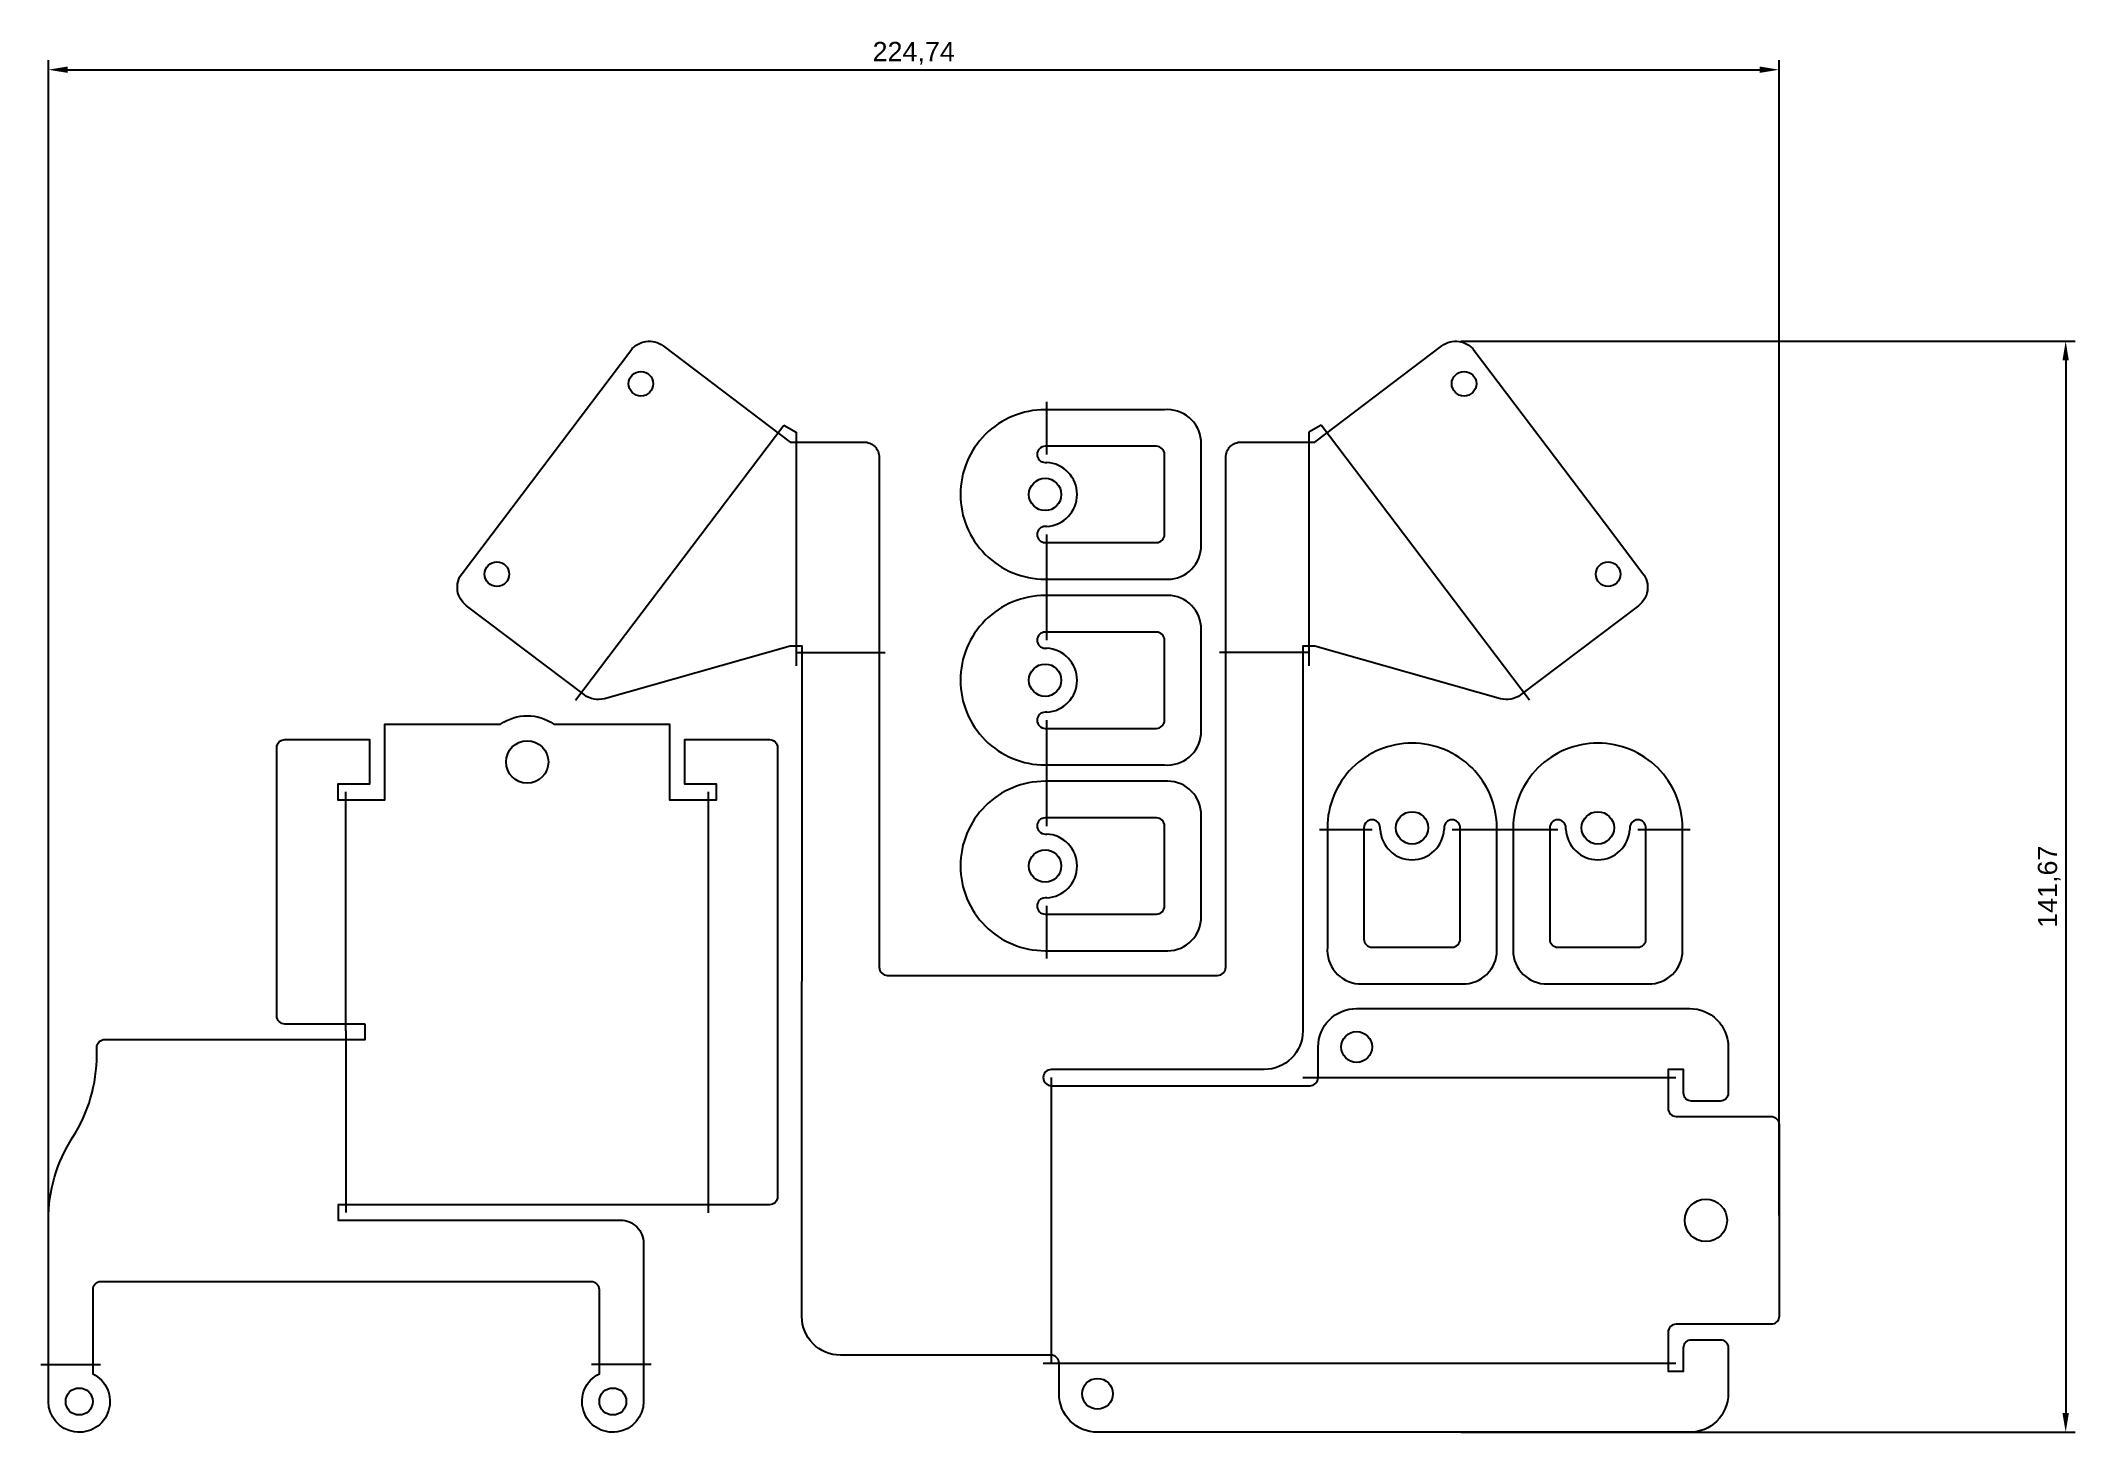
# Model space of a CAD drawing. Header units: millimetres. Extents: x -94 to 170, y -31 to 149.
import ezdxf

# ---------------------------------------------------------------- set-up
doc = ezdxf.new("R2010")
doc.units = ezdxf.units.MM
doc.layers.get('0').update_dxf_attribs({"color": 252})
for name, color, linetype in [('Charnières_Recto-Verso_Fraise2_Prof0.3', 6, 'Continuous'), ('Contour_Extérieur', 4, 'Continuous'), ('Contour_Intérieur', 3, 'Continuous'), ('Plis_90°_Fraise2_Prof0.6', 5, 'Continuous')]:
    doc.layers.add(name, color=color, linetype=linetype)
doc.styles.get("Standard").update_dxf_attribs({"font": 'arial.ttf'})
doc.dimstyles.new('ISO-25', dxfattribs={"dimtxt": 2.5, "dimasz": 2.5, "dimexe": 1.25, "dimexo": 0.625, "dimtad": 1, "dimtxsty": 'Standard', "dimcen": 2.5, "dimadec": 0, "dimazin": 0, "dimtfac": 1, "dimtmove": 0, "dimatfit": 3, "dimfxl": 1, "dimarcsym": 0})

# ---------------------------------------------------------------- blocks, each defined once
blk = doc.blocks.new('*D4')
at = {"color": 0, "lineweight": -2}
for p, q in [((-92.93, -3.04), (-92.93, 146.96)), ((-90.43, 145.71), (129.31, 145.71)), ((131.81, -3.07), (131.81, 146.96))]:
    blk.add_line(p, q, dxfattribs=at)
at = {"color": 0}
for points in [[(-90.43, 146.13), (-90.43, 145.3), (-92.93, 145.71)], [(129.31, 145.3), (129.31, 146.13), (131.81, 145.71)]]:
    blk.add_solid(points, dxfattribs=at)
at = {"layer": 'Defpoints', "color": 0}
for p in [(131.81, 145.71), (-92.93, -3.67), (131.81, -3.69)]:
    blk.add_point(p, dxfattribs=at)
at = {"color": 0, "insert": (19.44, 147.84), "char_height": 2.5, "attachment_point": 5}
blk.add_mtext('224,74', dxfattribs=at)
blk = doc.blocks.new('*D5')
at = {"color": 0, "lineweight": -2}
for p, q in [((90.47, 110.46), (170.29, 110.46)), ((169.04, 107.96), (169.04, -28.71)), ((90.47, -31.21), (170.29, -31.21))]:
    blk.add_line(p, q, dxfattribs=at)
at = {"color": 0}
for points in [[(169.45, 107.96), (168.62, 107.96), (169.04, 110.46)], [(168.62, -28.71), (169.45, -28.71), (169.04, -31.21)]]:
    blk.add_solid(points, dxfattribs=at)
at = {"layer": 'Defpoints', "color": 0}
for p in [(89.85, 110.46), (89.85, -31.21), (169.04, -31.21)]:
    blk.add_point(p, dxfattribs=at)
at = {"color": 0, "insert": (166.91, 39.63), "char_height": 2.5, "attachment_point": 5, "rotation": 90}
blk.add_mtext('141,67', dxfattribs=at)

msp = doc.modelspace()

# ---------------------------------------------------------------- linework, layer by layer
at = {"layer": 'Charnières_Recto-Verso_Fraise2_Prof0.3'}
for p, q in [((36.709, 95.755), (36.709, 102.575)), ((36.709, 71.635), (36.709, 85.375)), ((4.172, 70.062), (15.752, 70.062)), ((70.752, 70.062), (59.172, 70.062)), ((36.709, 47.515), (36.709, 61.255)), ((72.152, 47.076), (78.972, 47.076)), ((89.352, 47.076), (103.092, 47.076)), ((113.472, 47.076), (120.292, 47.076)), ((36.709, 30.315), (36.709, 37.135)), ((-54.294, 20.921), (-54.294, -2.669)), ((37.312, 14.849), (37.312, -22.233)), ((-93.932, -22.416), (-86.182, -22.416)), ((-14.635, -22.416), (-22.385, -22.416))]:
    msp.add_line(p, q, dxfattribs=at)
at = {"layer": 'Contour_Extérieur'}
for points in [[(38.312, -26.206), (38.312, -22.233, 0.4142136), (37.262, -21.183), (9.915, -21.183, -0.4143795), (4.915, -16.18), (4.962, 70.852), (3.382, 70.852), (-20.702, 64.044, -0.2349735), (-23.328, 64.538), (-38.634, 76.118, -0.4142136), (-39.217, 80.32), (-17.316, 109.269, -0.4142136), (-13.114, 109.852), (3.382, 97.373), (12.962, 97.373, -0.4142136), (14.962, 95.373), (14.962, 29.175, 0.4142136), (16.012, 28.125), (37.462, 28.125), (58.912, 28.125, 0.4142136), (59.962, 29.175), (59.962, 95.373, -0.4142136), (61.962, 97.373), (71.542, 97.373), (88.039, 109.852, -0.4142136), (92.241, 109.269), (109.134, 86.939), (114.142, 80.32, -0.4142136), (113.559, 76.118), (98.253, 64.538, -0.2349735), (95.627, 64.044), (71.542, 70.852), (69.962, 70.852), (69.962, 20.899, -0.4142136), (64.962, 15.899), (37.312, 15.899, 1), (37.312, 13.799), (70.912, 13.799, 0.4142136), (71.962, 14.849), (71.962, 18.822, -0.4142136), (76.962, 23.822), (120.212, 23.822, -0.4142136), (125.212, 18.822), (125.212, 12.849, -0.4142136), (124.162, 11.799), (120.462, 11.799, -0.4142136), (119.412, 12.849), (119.412, 15.899), (117.412, 15.899), (117.412, 10.849, 0.4142136), (118.462, 9.799), (130.762, 9.799, -0.4142136), (131.812, 8.749), (131.812, -3.692), (131.812, -3.692), (131.812, -16.133, -0.4142136), (130.762, -17.183), (118.462, -17.183, 0.4142136), (117.412, -18.233), (117.412, -23.283), (119.412, -23.283), (119.412, -20.233, -0.4142136), (120.462, -19.183), (124.162, -19.183, -0.4142136), (125.212, -20.233), (125.212, -26.206, -0.4142136), (120.212, -31.206), (43.312, -31.206, -0.4142136)], [(25.508, 90.565, 0.4142136), (36.508, 79.565), (52.012, 79.565, 0.4142136), (56.762, 83.565), (56.762, 90.565), (56.763, 97.565, 0.4142136), (52.013, 101.565), (36.508, 101.565, 0.4142136)], [(25.508, 66.445, 0.4142136), (36.508, 55.445), (52.012, 55.445, 0.4142136), (56.762, 59.445), (56.762, 66.445), (56.763, 73.445, 0.4142136), (52.013, 77.445), (36.508, 77.445, 0.4142136)], [(-51.777, 21.806), (-62.216, 21.806, -0.4142136), (-63.266, 22.856), (-63.266, 57.681, -0.4142136), (-62.216, 58.731), (-51.243, 58.731), (-51.243, 52.931), (-55.343, 52.931), (-55.343, 50.931), (-49.243, 50.931), (-49.243, 60.731), (-34.214, 60.731, -0.317675), (-27.289, 60.731), (-12.261, 60.731), (-12.261, 50.931), (-6.161, 50.931), (-6.161, 52.931), (-10.261, 52.931), (-10.261, 58.731), (0.712, 58.731, -0.4142136), (1.762, 57.681), (1.762, -0.619, -0.4142136), (0.712, -1.669), (0.712, -1.669), (-55.294, -1.669), (-55.294, -3.669), (-18.635, -3.669, -0.4142136), (-15.635, -6.669), (-15.635, -6.669), (-15.635, -27.206, -1.8050789), (-21.385, -23.61), (-21.385, -12.719, 0.4142136), (-22.435, -11.669), (-86.132, -11.669, 0.4142136), (-87.182, -12.719), (-87.182, -23.61, -1.8050789), (-92.932, -27.206), (-92.932, -3.669, -0.1433925), (-89.788, 7.068, 0.1433925), (-86.644, 17.806), (-86.644, 18.756, -0.4142136), (-85.594, 19.806), (-85.594, 19.806), (-51.777, 19.806)], [(84.163, 58.276, 0.4142136), (73.163, 47.276), (73.162, 31.772, 0.4142136), (77.162, 27.022), (84.162, 27.022), (91.162, 27.022, 0.4142136), (95.162, 31.772), (95.163, 47.276, 0.4142136)], [(108.283, 58.276, 0.4142136), (97.283, 47.276), (97.282, 31.772, 0.4142136), (101.282, 27.022), (108.282, 27.022), (115.282, 27.022, 0.4142136), (119.282, 31.772), (119.283, 47.276, 0.4142136)], [(25.508, 42.325, 0.4142136), (36.508, 31.325), (52.012, 31.325, 0.4142136), (56.762, 35.325), (56.762, 42.325), (56.763, 49.325, 0.4142136), (52.013, 53.325), (36.508, 53.325, 0.4142136)]]:
    msp.add_lwpolyline(points, format="xyb", close=True, dxfattribs=at)
at = {"layer": 'Contour_Intérieur'}
for points in [[(36.709, 86.415), (36.509, 86.415, 1), (36.509, 84.315), (50.963, 84.315, 0.4142136), (52.013, 85.365), (52.013, 90.565), (52.013, 95.765, 0.4142136), (50.963, 96.815), (36.509, 96.815, 1), (36.509, 94.715), (36.709, 94.715)], [(36.709, 62.295), (36.509, 62.295, 1), (36.509, 60.195), (50.963, 60.195, 0.4142136), (52.013, 61.245), (52.013, 66.445), (52.013, 71.645, 0.4142136), (50.963, 72.695), (36.509, 72.695, 1), (36.509, 70.595), (36.709, 70.595)], [(36.709, 38.175), (36.509, 38.175, 1), (36.509, 36.075), (50.963, 36.075, 0.4142136), (52.013, 37.125), (52.013, 42.325), (52.013, 47.525, 0.4142136), (50.963, 48.575), (36.509, 48.575, 1), (36.509, 46.475), (36.709, 46.475)], [(80.012, 47.076), (80.012, 47.276, 1), (77.912, 47.276), (77.912, 32.822, 0.4142136), (78.962, 31.772), (84.162, 31.772), (89.362, 31.772, 0.4142136), (90.412, 32.822), (90.412, 47.276, 1), (88.312, 47.276), (88.312, 47.076)], [(104.132, 47.076), (104.132, 47.276, 1), (102.032, 47.276), (102.032, 32.822, 0.4142136), (103.082, 31.772), (108.282, 31.772), (113.482, 31.772, 0.4142136), (114.532, 32.822), (114.532, 47.276, 1), (112.432, 47.276), (112.432, 47.076)]]:
    msp.add_lwpolyline(points, format="xyb", dxfattribs=at)
for centre, radius in [((-15.984, 104.939), 1.6), ((90.909, 104.939), 1.6), ((36.509, 90.565), 2.1), ((-34.687, 80.216), 1.6), ((109.612, 80.216), 1.6), ((36.509, 66.445), 2.1), ((-30.752, 55.831), 2.75), ((84.162, 47.276), 2.1), ((108.282, 47.276), 2.1), ((36.509, 42.325), 2.1), ((76.962, 18.822), 2), ((122.312, -3.692), 2.75), ((-88.932, -27.206), 1.75), ((-19.635, -27.206), 1.75), ((43.312, -26.206), 2)]:
    msp.add_circle(centre, radius, dxfattribs=at)
for centre, start, end in [((36.508, 90.565), 272.76396, 87.23604), ((36.508, 66.445), 272.76396, 87.23604), ((36.508, 42.325), 272.76396, 87.23604), ((84.163, 47.276), 182.76396, 357.23604), ((108.283, 47.276), 182.76396, 357.23604)]:
    msp.add_arc(centre, 4.15, start, end, dxfattribs=at)
at = {"layer": 'Plis_90°_Fraise2_Prof0.6'}
for p, q in [((-24.485, 63.834), (2.556, 99.578)), ((2.556, 99.578), (4.172, 98.633)), ((4.172, 98.633), (4.172, 68.302)), ((72.369, 99.578), (70.752, 98.633)), ((70.752, 98.633), (70.752, 68.302)), ((99.41, 63.834), (72.369, 99.578)), ((-54.294, 20.921), (-54.294, 51.931)), ((-7.211, -2.719), (-7.211, 51.931)), ((69.962, 14.849), (118.412, 14.849)), ((36.262, -22.233), (118.412, -22.233))]:
    msp.add_line(p, q, dxfattribs=at)

# ---------------------------------------------------------------- dimensions: what is measured, and where the dimension line sits
dim = msp.add_linear_dim(base=(131.812, 145.713), p1=(-92.932, -3.669), p2=(131.812, -3.692), dimstyle='ISO-25', override={"dimlfac": 1})
dim.commit()
dim.dimension.update_dxf_attribs({"geometry": '*D4', "text_midpoint": (19.44, 147.84)})
dim = msp.add_linear_dim(base=(169.038, -31.206), p1=(89.849, 110.46), p2=(89.849, -31.206), angle=90, dimstyle='ISO-25', override={"dimlfac": 1})
dim.commit()
dim.dimension.update_dxf_attribs({"geometry": '*D5', "text_midpoint": (166.912, 39.627)})

doc.saveas('drawing.dxf')
